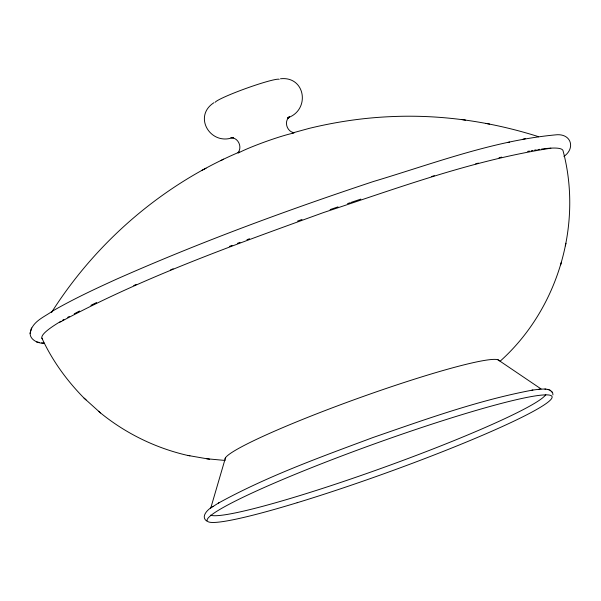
<?xml version="1.0" encoding="UTF-8"?>
<svg xmlns="http://www.w3.org/2000/svg" width="601" height="601" viewBox="0 0 601 601"><rect width="100%" height="100%" fill="white"/><g stroke="black" fill="none" stroke-linecap="round" stroke-linejoin="round"><path stroke-width="0.9" d="M552.928 394.887L552.687 392.926L551.433 391.409M500.145 361.193C557.66 309.673 582.902 225.39 563.054 150.768A276.903 23.649 -19.8 0 0 541.591 149.071M41.612 342.818L44.271 343.231C37.75 343.847 27.691 338.746 30.711 330.911M30.809 330.58C33.754 320.836 45.007 316.547 52.633 311.017C73.412 299.043 95.161 288.878 116.977 278.977C200.606 241.993 286.512 210.365 373.266 181.555C433.561 163.532 494.097 140.281 557.172 134.729C571.559 134.098 575.315 148.567 563.911 156.418M30.05 333.578L31.47 327.936M565.308 245.862L565.969 243.27M560.703 264.816L561.334 262.337M210.62 508.536L225.465 457.812M238.056 152.669C242.105 147.621 239.055 139.169 232.692 137.854L233.226 137.945L230.889 137.682L232.978 137.501C210.523 145.953 192.613 116.354 213.956 102.696M51.603 312.505L53.046 310.086C97.805 240.535 163.367 184.349 239.574 151.985M213.212 506.373C208.622 508.521 199.953 516.454 206.767 521.09M218.441 503.09C267.558 476.06 320.603 457.076 373.003 437.513C425.516 419.385 478.141 400.281 532.884 390.041M212.408 506.876L219.207 502.601M59.739 322.301C143.699 276.963 234.097 245.005 323.593 212.529C398.268 187.918 472.844 160.121 550.862 148.214M220.702 160.64L223.595 159.152M201.883 170.383L206.038 168.25M292.499 132.956L309.23 128.366C335.719 121.935 362.794 117.879 390.034 116.677C439.639 114.28 489.514 121.304 536.858 136.149L538.631 136.773M507.424 142.55L509.603 142.084M523.028 139.169L525.364 138.666M538.827 389.305C543.274 389.102 549.006 388.073 552.169 392.077M280.494 78.769C305.684 75.921 310.401 110.081 287.751 117.811L289.532 116.594L287.909 118.284L288.292 117.871C284.243 122.912 287.293 131.371 293.656 132.686M531.975 390.154L539.766 389.185M206.721 458.751L225.157 460.456M36.518 341.977L39.223 342.397M461.966 119.539L465.482 120.117M485.691 123.393L489.59 124.039M98.639 411.279L100.54 412.955C125.812 433.501 155.734 448.098 187.482 455.385L189.908 455.783M544.874 389.027L545.836 389.185M548.15 389.568L549.126 389.733M187.482 455.385L209.644 459.239M498.019 359.826L541.065 388.945M41.905 338.13C52.197 360.48 66.839 380.621 84.072 398.132L86.048 399.86M84.072 398.132L100.54 412.955M550.02 390.162L550.756 390.83M42.611 339.189A276.903 23.649 -19.8 0 1 60.866 321.287M62.436 320.363A276.903 23.649 -19.8 0 1 63.871 319.529M67.68 317.373A276.903 23.649 -19.8 0 1 69.288 316.487M74.224 313.82A276.903 23.649 -19.8 0 1 79.535 311.033M90.901 305.316A276.903 23.649 -19.8 0 1 96.626 302.536M133.745 285.543A276.903 23.649 -19.8 0 1 136.262 284.446M170.616 269.857A276.903 23.649 -19.8 0 1 173.148 268.812M229.492 246.387A276.903 23.649 -19.8 0 1 232.121 245.381M237.395 243.36A276.903 23.649 -19.8 0 1 240.039 242.346M246.951 239.724A276.903 23.649 -19.8 0 1 249.535 238.747M297.593 221.07A276.903 23.649 -19.8 0 1 301.995 219.493M330.114 209.599A276.903 23.649 -19.8 0 1 337.987 206.879M347.558 203.604A276.903 23.649 -19.8 0 1 350.158 202.725M351.052 202.417A276.903 23.649 -19.8 0 1 360.84 199.119M431.593 176.521A276.903 23.649 -19.8 0 1 434.32 175.695M475.639 163.84A276.903 23.649 -19.8 0 1 478.404 163.096M499.018 157.77A276.903 23.649 -19.8 0 1 501.685 157.116M527.618 151.399A276.903 23.649 -19.8 0 1 529.436 151.054M531.201 150.731A276.903 23.649 -19.8 0 1 532.929 150.423M534.605 150.137A276.903 23.649 -19.8 0 1 536.242 149.867M537.827 149.611A276.903 23.649 -19.8 0 1 539.743 149.326M225.082 459.337A145.615 12.441 -19.8 0 1 358.617 398.11A145.615 12.441 -19.8 0 1 499.138 360.81M545.806 394.617A179.158 15.303 -19.8 0 1 381.996 468.074A179.158 15.303 -19.8 0 1 210.478 515.177M215.166 102.298A34.212 2.922 -19.8 0 1 246.448 88.272A34.212 2.922 -19.8 0 1 279.195 79.279M238.184 153.06A34.212 2.922 -19.8 0 1 293.942 133.009M297.187 502.706A183.267 15.656 -19.8 0 0 552.064 396.668A183.267 15.656 -19.8 0 0 289.562 476.631A183.267 15.656 -19.8 0 0 297.187 502.706"/></g></svg>
